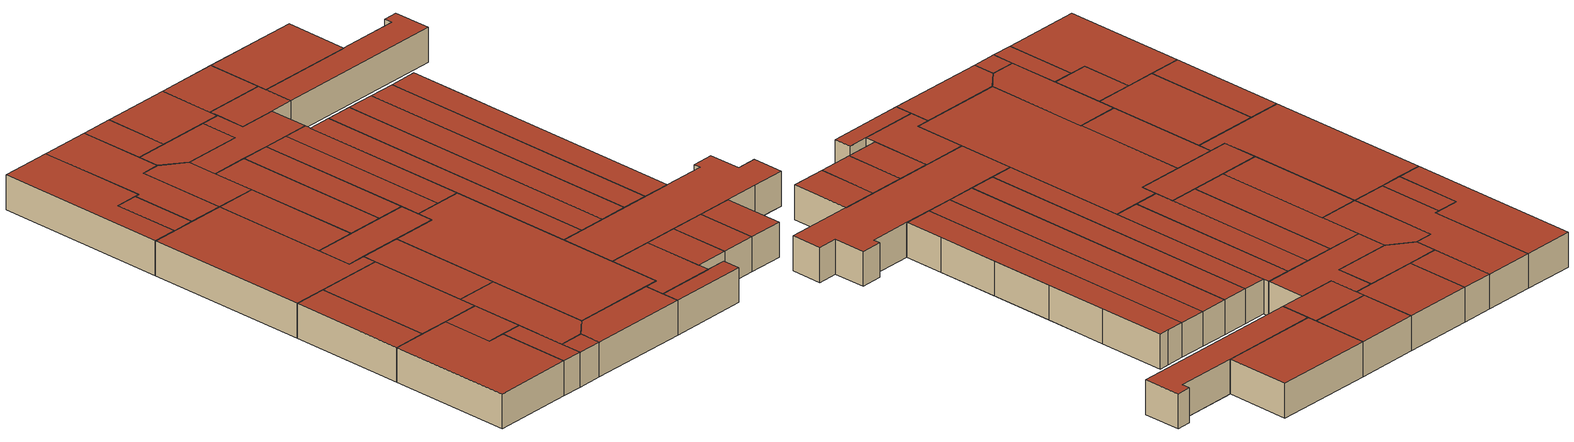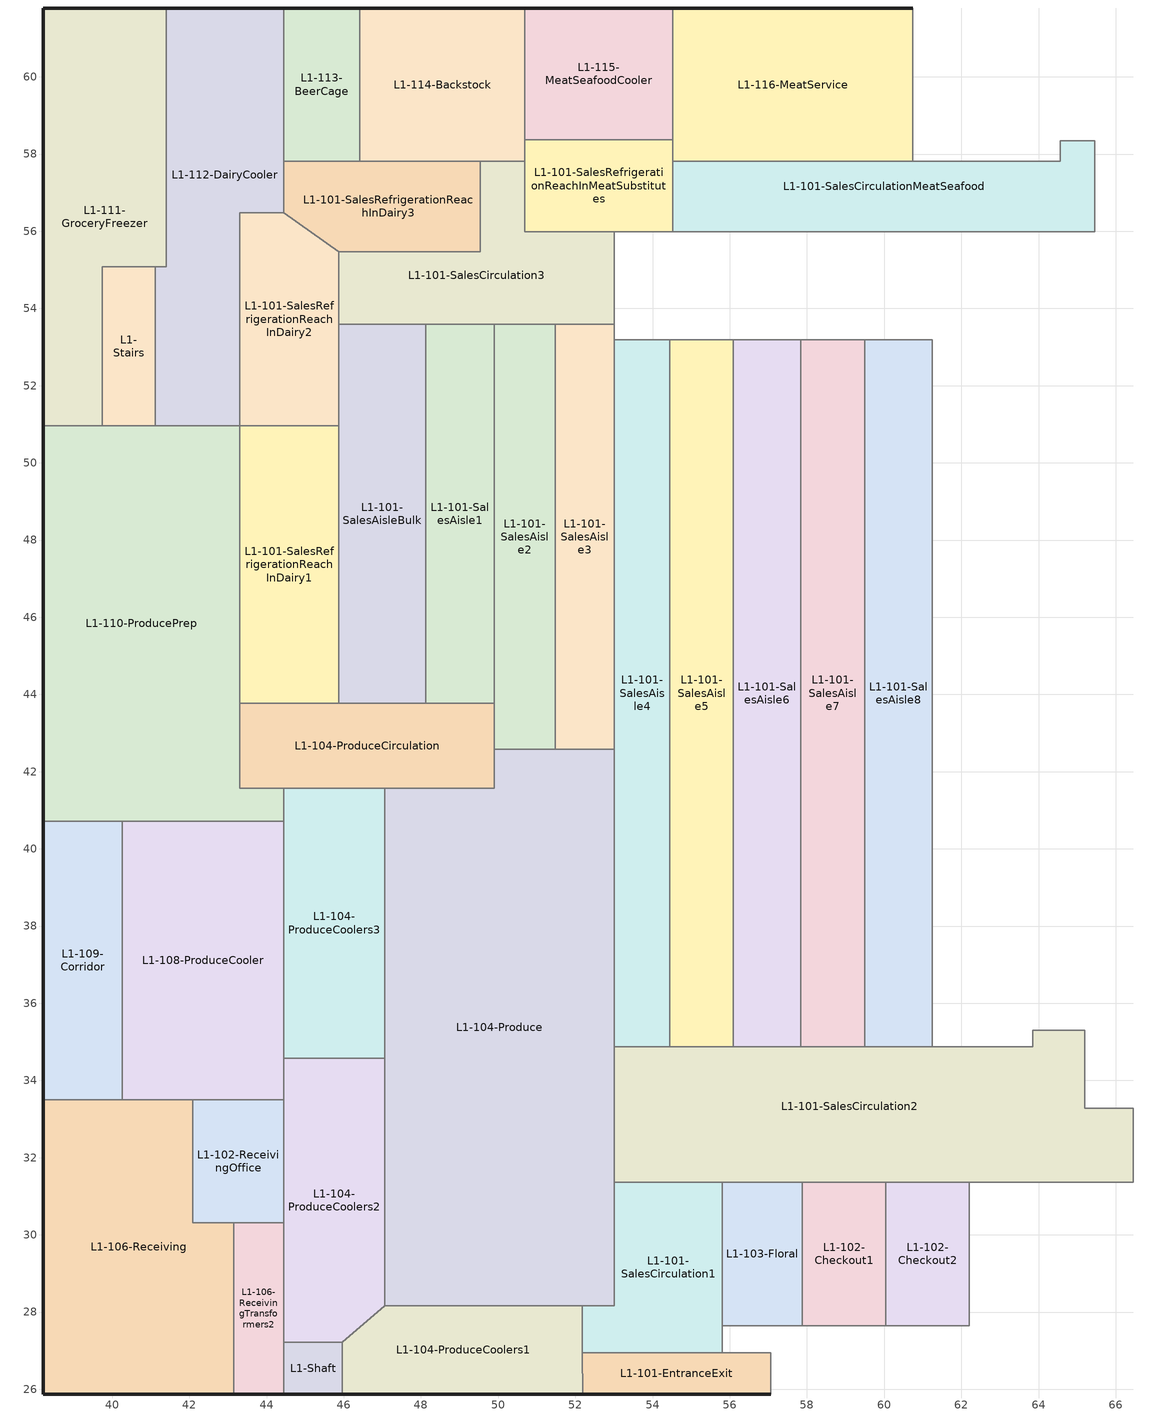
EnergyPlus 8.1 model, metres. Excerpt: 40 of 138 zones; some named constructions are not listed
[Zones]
L1-106-Receiving
 floor ground (Interior Floor): 38.22,25.88 38.22,33.5 42.09,33.5 42.09,30.31 43.15,30.31 43.15,25.88 z0
 wall outside (Exterior Wall): 38.22,33.5 38.22,25.88 43.15,25.88 z0:2.13
 wall to L1-102-ReceivingOffice (Interior Wall): 43.15,30.31 42.09,30.31 42.09,33.5 z0:2.13
 wall to L1-108-ProduceCooler (Interior Wall): 42.09,33.5 40.26,33.5 z0:2.13
 wall to L1-109-Corridor (Interior Wall): 40.26,33.5 38.22,33.5 z0:2.13
 wall to L1-106-ReceivingTransformers2 (Interior Wall): 43.15,25.88 43.15,30.31 z0:2.13
 roof outside (Exterior Roof): 38.22,25.88 43.15,25.88 43.15,30.31 42.09,30.31 42.09,33.5 38.22,33.5 z2.13
L1-112-DairyCooler
 floor ground (Interior Floor): 41.12,50.96 41.12,55.08 41.4,55.08 41.4,61.78 44.44,61.78 44.44,56.48 43.31,56.48 43.31,50.96 z0
 wall outside (Exterior Wall): 44.44,61.78 41.4,61.78 z0:2.13
 wall to L1-111-GroceryFreezer (Interior Wall): 41.4,61.78 41.4,55.08 41.12,55.08 z0:2.13
 wall to L1-Stairs (Interior Wall): 41.12,55.08 41.12,50.96 z0:2.13
 wall to L1-110-ProducePrep (Interior Wall): 41.12,50.96 43.31,50.96 z0:2.13
 wall to L1-101-SalesRefrigerationReachInDairy2 (Interior Wall): 43.31,50.96 43.31,56.48 44.44,56.48 z0:2.13
 wall to L1-101-SalesRefrigerationReachInDairy3 (Interior Wall): 44.44,56.48 44.44,57.81 z0:2.13
 wall to L1-113-BeerCage (Interior Wall): 44.44,57.81 44.44,61.78 z0:2.13
 roof outside (Exterior Roof): 41.12,50.96 43.31,50.96 43.31,56.48 44.44,56.48 44.44,61.78 41.4,61.78 41.4,55.08 41.12,55.08 z2.13
L1-Stairs
 floor ground (Interior Floor): 39.75,50.96 39.75,55.08 41.12,55.08 41.12,50.96 z0
 wall to L1-111-GroceryFreezer (Interior Wall): 41.12,55.08 39.75,55.08 39.75,50.96 z0:2.13
 wall to L1-110-ProducePrep (Interior Wall): 39.75,50.96 41.12,50.96 z0:2.13
 roof outside (Exterior Roof): 39.75,50.96 41.12,50.96 41.12,55.08 39.75,55.08 z2.13
L1-110-ProducePrep
 floor ground (Interior Floor): 38.22,40.72 38.22,50.96 43.31,50.96 43.31,41.57 44.44,41.57 44.44,40.72 z0
 wall outside (Exterior Wall): 38.22,50.96 38.22,40.72 z0:2.13
 wall to L1-111-GroceryFreezer (Interior Wall): 39.75,50.96 38.22,50.96 z0:2.13
 wall to L1-109-Corridor (Interior Wall): 38.22,40.72 40.26,40.72 z0:2.13
 wall to L1-108-ProduceCooler (Interior Wall): 40.26,40.72 44.44,40.72 z0:2.13
 wall to L1-104-ProduceCoolers3 (Interior Wall): 44.44,40.72 44.44,41.57 z0:2.13
 wall to L1-104-ProduceCirculation (Interior Wall): 44.44,41.57 43.31,41.57 43.31,43.77 z0:2.13
 wall to L1-101-SalesRefrigerationReachInDairy1 (Interior Wall): 43.31,43.77 43.31,50.96 z0:2.13
 roof outside (Exterior Roof): 38.22,40.72 44.44,40.72 44.44,41.57 43.31,41.57 43.31,50.96 38.22,50.96 z2.13
L1-109-Corridor
 floor ground (Interior Floor): 38.22,33.5 38.22,40.72 40.26,40.72 40.26,33.5 z0
 wall outside (Exterior Wall): 38.22,40.72 38.22,33.5 z0:2.13
 wall to L1-108-ProduceCooler (Interior Wall): 40.26,33.5 40.26,40.72 z0:2.13
 roof outside (Exterior Roof): 38.22,33.5 40.26,33.5 40.26,40.72 38.22,40.72 z2.13
L1-115-MeatSeafoodCooler
 floor ground (Interior Floor): 50.69,58.37 50.69,61.78 54.53,61.78 54.53,58.37 z0
 wall outside (Exterior Wall): 54.53,61.78 50.69,61.78 z0:2.13
 wall to L1-101-SalesRefrigerationReachInMeatSubstitutes (Interior Wall): 50.69,58.37 54.53,58.37 z0:2.13
 wall to L1-116-MeatService (Interior Wall): 54.53,58.37 54.53,61.78 z0:2.13
 wall to L1-114-Backstock (Interior Wall): 50.69,61.78 50.69,58.37 z0:2.13
 roof outside (Exterior Roof): 50.69,58.37 54.53,58.37 54.53,61.78 50.69,61.78 z2.13
L1-104-ProduceCoolers2
 floor ground (Interior Floor): 44.44,27.22 44.44,34.57 47.06,34.57 47.06,28.16 45.97,27.22 z0
 wall to L1-108-ProduceCooler (Interior Wall): 44.44,34.57 44.44,33.5 z0:2.13
 wall to L1-102-ReceivingOffice (Interior Wall): 44.44,33.5 44.44,30.31 z0:2.13
 wall to L1-106-ReceivingTransformers2 (Interior Wall): 44.44,30.31 44.44,27.22 z0:2.13
 wall to L1-Shaft (Interior Wall): 44.44,27.22 45.97,27.22 z0:2.13
 wall to L1-104-ProduceCoolers1 (Interior Wall): 45.97,27.22 47.06,28.16 z0:2.13
 wall to L1-104-Produce (Interior Wall): 47.06,28.16 47.06,34.57 z0:2.13
 wall to L1-104-ProduceCoolers3 (Interior Wall): 47.06,34.57 44.44,34.57 z0:2.13
 roof outside (Exterior Roof): 44.44,27.22 45.97,27.22 47.06,28.16 47.06,34.57 44.44,34.57 z2.13
L1-101-SalesRefrigerationReachInDairy1
 floor ground (Interior Floor): 43.31,43.77 43.31,50.96 45.87,50.96 45.87,43.77 z0
 wall to L1-104-ProduceCirculation (Interior Wall): 43.31,43.77 45.87,43.77 z0:2.13
 wall to L1-101-SalesAisleBulk (Interior Wall): 45.87,43.77 45.87,50.96 z0:2.13
 wall to L1-101-SalesRefrigerationReachInDairy2 (Interior Wall): 45.87,50.96 43.31,50.96 z0:2.13
 roof outside (Exterior Roof): 43.31,43.77 45.87,43.77 45.87,50.96 43.31,50.96 z2.13
L1-101-SalesCirculation1
 floor ground (Interior Floor): 52.18,26.95 52.18,28.16 53,28.16 53,31.36 55.81,31.36 55.81,26.95 z0
 wall to L1-103-Floral (Interior Wall): 55.81,27.65 55.81,31.36 z0:2.13
 wall to L1-101-SalesCirculation2 (Interior Wall): 55.81,31.36 53,31.36 z0:2.13
 wall to L1-104-Produce (Interior Wall): 53,31.36 53,28.16 52.18,28.16 z0:2.13
 wall to L1-104-ProduceCoolers1 (Interior Wall): 52.18,28.16 52.18,26.95 z0:2.13
 wall to L1-101-EntranceExit (Interior Wall): 52.18,26.95 55.81,26.95 z0:2.13
 wall to L1-102-CheckoutBagging (Interior Wall): 55.81,26.95 55.81,27.65 z0:2.13
 roof outside (Exterior Roof): 52.18,26.95 55.81,26.95 55.81,31.36 53,31.36 53,28.16 52.18,28.16 z2.13
L1-101-SalesCirculation3
 floor ground (Interior Floor): 45.87,53.58 45.87,55.47 49.53,55.47 49.53,57.81 50.69,57.81 50.69,55.99 53,55.99 53,53.58 z0
 wall to L1-101-SalesAisle1 (Interior Wall): 48.13,53.58 49.9,53.58 z0:2.13
 wall to L1-101-SalesAisle2 (Interior Wall): 49.9,53.58 51.47,53.58 z0:2.13
 wall to L1-101-SalesAisle3 (Interior Wall): 51.47,53.58 53,53.58 z0:2.13
 wall to L1-101-SalesCirculation4 (Interior Wall): 53,53.58 53,55.99 z0:2.13
 wall to L1-101-SalesRefrigerationReachInMeatSubstitutes (Interior Wall): 53,55.99 50.69,55.99 50.69,57.81 z0:2.13
 wall to L1-114-Backstock (Interior Wall): 50.69,57.81 49.53,57.81 z0:2.13
 wall to L1-101-SalesRefrigerationReachInDairy3 (Interior Wall): 49.53,57.81 49.53,55.47 45.87,55.47 z0:2.13
 wall to L1-101-SalesRefrigerationReachInDairy2 (Interior Wall): 45.87,55.47 45.87,53.58 z0:2.13
 wall to L1-101-SalesAisleBulk (Interior Wall): 45.87,53.58 48.13,53.58 z0:2.13
 roof outside (Exterior Roof): 45.87,53.58 53,53.58 53,55.99 50.69,55.99 50.69,57.81 49.53,57.81 49.53,55.47 45.87,55.47 z2.13
L1-101-SalesRefrigerationReachInDairy3
 floor ground (Interior Floor): 44.44,56.48 44.44,57.81 49.53,57.81 49.53,55.47 45.87,55.47 z0
 wall to L1-114-Backstock (Interior Wall): 49.53,57.81 46.42,57.81 z0:2.13
 wall to L1-113-BeerCage (Interior Wall): 46.42,57.81 44.44,57.81 z0:2.13
 wall to L1-101-SalesRefrigerationReachInDairy2 (Interior Wall): 44.44,56.48 45.87,55.47 z0:2.13
 roof outside (Exterior Roof): 45.87,55.47 49.53,55.47 49.53,57.81 44.44,57.81 44.44,56.48 z2.13
L1-101-SalesAisleBulk
 floor ground (Interior Floor): 45.87,43.77 45.87,53.58 48.13,53.58 48.13,43.77 z0
 wall to L1-101-SalesRefrigerationReachInDairy2 (Interior Wall): 45.87,53.58 45.87,50.96 z0:2.13
 wall to L1-104-ProduceCirculation (Interior Wall): 45.87,43.77 48.13,43.77 z0:2.13
 wall to L1-101-SalesAisle1 (Interior Wall): 48.13,43.77 48.13,53.58 z0:2.13
 roof outside (Exterior Roof): 45.87,43.77 48.13,43.77 48.13,53.58 45.87,53.58 z2.13
L1-101-SalesRefrigerationReachInDairy2
 floor ground (Interior Floor): 43.31,50.96 43.31,56.48 44.44,56.48 45.87,55.47 45.87,50.96 z0
 roof outside (Exterior Roof): 43.31,50.96 45.87,50.96 45.87,55.47 44.44,56.48 43.31,56.48 z2.13
L1-101-SalesAisle2
 floor ground (Interior Floor): 49.9,42.58 49.9,53.58 51.47,53.58 51.47,42.58 z0
 wall to L1-101-SalesAisle1 (Interior Wall): 49.9,53.58 49.9,43.77 z0:2.13
 wall to L1-104-ProduceCirculation (Interior Wall): 49.9,43.77 49.9,42.58 z0:2.13
 wall to L1-104-Produce (Interior Wall): 49.9,42.58 51.47,42.58 z0:2.13
 wall to L1-101-SalesAisle3 (Interior Wall): 51.47,42.58 51.47,53.58 z0:2.13
 roof outside (Exterior Roof): 49.9,42.58 51.47,42.58 51.47,53.58 49.9,53.58 z2.13
L1-101-SalesAisle8
 floor ground (Interior Floor): 59.49,34.87 59.49,53.19 61.24,53.19 61.24,34.87 z0
 wall to L1-101-SalesCirculation4 (Interior Wall): 60.58,53.19 59.49,53.19 z0:2.13
 wall to L1-101-SalesAisle7 (Interior Wall): 59.49,53.19 59.49,34.87 z0:2.13
 wall to L1-101-SalesCirculation2 (Interior Wall): 59.49,34.87 61.24,34.87 z0:2.13
 wall to L1-101-SalesRefrigerationAisle1 (Interior Wall): 61.24,34.87 61.24,37.32 z0:2.13
 wall to L1-101-SalesRefrigerationAisle2 (Interior Wall): 61.24,37.32 61.24,41.19 z0:2.13
 wall to L1-101-SalesRefrigerationAisle3 (Interior Wall): 61.24,41.19 61.24,45.13 z0:2.13
 wall to L1-101-SalesRefrigerationAisle4 (Interior Wall): 61.24,45.13 61.24,49 z0:2.13
 wall to L1-101-SalesRefrigerationAisle5 (Interior Wall): 61.24,49 61.24,53.19 z0:2.13
 wall to L1-101-SalesRefrigerationEndcap1 (Interior Wall): 61.24,53.19 60.58,53.19 z0:2.13
 roof outside (Exterior Roof): 59.49,34.87 61.24,34.87 61.24,53.19 59.49,53.19 z2.13
L1-101-SalesAisle7
 floor ground (Interior Floor): 57.84,34.87 57.84,53.19 59.49,53.19 59.49,34.87 z0
 wall to L1-101-SalesAisle6 (Interior Wall): 57.84,53.19 57.84,34.87 z0:2.13
 wall to L1-101-SalesCirculation2 (Interior Wall): 57.84,34.87 59.49,34.87 z0:2.13
 wall to L1-101-SalesCirculation4 (Interior Wall): 59.49,53.19 57.84,53.19 z0:2.13
 roof outside (Exterior Roof): 57.84,34.87 59.49,34.87 59.49,53.19 57.84,53.19 z2.13
L1-101-SalesAisle6
 floor ground (Interior Floor): 56.1,34.87 56.1,53.19 57.84,53.19 57.84,34.87 z0
 wall to L1-101-SalesAisle5 (Interior Wall): 56.1,53.19 56.1,34.87 z0:2.13
 wall to L1-101-SalesCirculation2 (Interior Wall): 56.1,34.87 57.84,34.87 z0:2.13
 wall to L1-101-SalesCirculation4 (Interior Wall): 57.84,53.19 56.1,53.19 z0:2.13
 roof outside (Exterior Roof): 56.1,34.87 57.84,34.87 57.84,53.19 56.1,53.19 z2.13
L1-101-SalesAisle5
 floor ground (Interior Floor): 54.45,34.87 54.45,53.19 56.1,53.19 56.1,34.87 z0
 wall to L1-101-SalesAisle4 (Interior Wall): 54.45,53.19 54.45,34.87 z0:2.13
 wall to L1-101-SalesCirculation2 (Interior Wall): 54.45,34.87 56.1,34.87 z0:2.13
 wall to L1-101-SalesCirculation4 (Interior Wall): 56.1,53.19 54.45,53.19 z0:2.13
 roof outside (Exterior Roof): 54.45,34.87 56.1,34.87 56.1,53.19 54.45,53.19 z2.13
L1-101-SalesAisle4
 floor ground (Interior Floor): 53,34.87 53,53.19 54.45,53.19 54.45,34.87 z0
 wall to L1-101-SalesAisle3 (Interior Wall): 53,53.19 53,42.58 z0:2.13
 wall to L1-104-Produce (Interior Wall): 53,42.58 53,34.87 z0:2.13
 wall to L1-101-SalesCirculation2 (Interior Wall): 53,34.87 54.45,34.87 z0:2.13
 wall to L1-101-SalesCirculation4 (Interior Wall): 54.45,53.19 53,53.19 z0:2.13
 roof outside (Exterior Roof): 53,34.87 54.45,34.87 54.45,53.19 53,53.19 z2.13
L1-101-SalesCirculation2
 floor ground (Interior Floor): 53,31.36 53,34.87 63.86,34.87 63.86,35.3 65.2,35.3 65.2,33.28 66.45,33.28 66.45,31.36 z0
 wall to L1-104-Produce (Interior Wall): 53,34.87 53,31.36 z0:2.13
 wall to L1-103-Floral (Interior Wall): 55.81,31.36 57.88,31.36 z0:2.13
 wall to L1-102-Checkout1 (Interior Wall): 57.88,31.36 60.05,31.36 z0:2.13
 wall to L1-102-Checkout2 (Interior Wall): 60.05,31.36 62.21,31.36 z0:2.13
 wall to L1-102-Checkout3 (Interior Wall): 62.21,31.36 64.37,31.36 z0:2.13
 wall to L1-102-Checkout4 (Interior Wall): 64.37,31.36 66.45,31.36 z0:2.13
 wall to L1-101-SalesCirculation7 (Interior Wall): 66.45,31.36 66.45,33.28 z0:2.13
 wall to L1-101-SalesRefrigerationEndcap3 (Interior Wall): 66.45,33.28 65.2,33.28 65.2,35.3 z0:2.13
 wall to L1-101-SalesAisle9 (Interior Wall): 65.2,35.3 63.86,35.3 z0:2.13
 wall to L1-101-SalesRefrigerationAisle1 (Interior Wall): 63.86,35.3 63.86,34.87 61.24,34.87 z0:2.13
 roof outside (Exterior Roof): 53,31.36 66.45,31.36 66.45,33.28 65.2,33.28 65.2,35.3 63.86,35.3 63.86,34.87 53,34.87 z2.13
L1-104-ProduceCirculation
 floor ground (Interior Floor): 43.31,41.57 43.31,43.77 49.9,43.77 49.9,41.57 z0
 wall to L1-104-ProduceCoolers3 (Interior Wall): 44.44,41.57 47.06,41.57 z0:2.13
 wall to L1-104-Produce (Interior Wall): 47.06,41.57 49.9,41.57 49.9,42.58 z0:2.13
 wall to L1-101-SalesAisle1 (Interior Wall): 49.9,43.77 48.13,43.77 z0:2.13
 roof outside (Exterior Roof): 43.31,41.57 49.9,41.57 49.9,43.77 43.31,43.77 z2.13
L1-104-Produce
 floor ground (Interior Floor): 47.06,28.16 47.06,41.57 49.9,41.57 49.9,42.58 53,42.58 53,28.16 z0
 wall to L1-104-ProduceCoolers3 (Interior Wall): 47.06,41.57 47.06,34.57 z0:2.13
 wall to L1-104-ProduceCoolers1 (Interior Wall): 47.06,28.16 52.18,28.16 z0:2.13
 wall to L1-101-SalesAisle3 (Interior Wall): 53,42.58 51.47,42.58 z0:2.13
 roof outside (Exterior Roof): 47.06,28.16 53,28.16 53,42.58 49.9,42.58 49.9,41.57 47.06,41.57 z2.13
L1-101-SalesAisle3
 floor ground (Interior Floor): 51.47,42.58 51.47,53.58 53,53.58 53,42.58 z0
 wall to L1-101-SalesCirculation4 (Interior Wall): 53,53.19 53,53.58 z0:2.13
 roof outside (Exterior Roof): 51.47,42.58 53,42.58 53,53.58 51.47,53.58 z2.13
L1-101-SalesAisle1
 floor ground (Interior Floor): 48.13,43.77 48.13,53.58 49.9,53.58 49.9,43.77 z0
 roof outside (Exterior Roof): 48.13,43.77 49.9,43.77 49.9,53.58 48.13,53.58 z2.13
L1-103-Floral
 floor ground (Interior Floor): 55.81,27.65 55.81,31.36 57.88,31.36 57.88,27.65 z0
 wall to L1-102-CheckoutBagging (Interior Wall): 55.81,27.65 57.88,27.65 z0:2.13
 wall to L1-102-Checkout1 (Interior Wall): 57.88,27.65 57.88,31.36 z0:2.13
 roof outside (Exterior Roof): 55.81,27.65 57.88,27.65 57.88,31.36 55.81,31.36 z2.13
L1-102-Checkout1
 floor ground (Interior Floor): 57.88,27.65 57.88,31.36 60.05,31.36 60.05,27.65 z0
 wall to L1-102-CheckoutBagging (Interior Wall): 57.88,27.65 60.05,27.65 z0:2.13
 wall to L1-102-Checkout2 (Interior Wall): 60.05,27.65 60.05,31.36 z0:2.13
 roof outside (Exterior Roof): 57.88,27.65 60.05,27.65 60.05,31.36 57.88,31.36 z2.13
L1-102-Checkout2
 floor ground (Interior Floor): 60.05,27.65 60.05,31.36 62.21,31.36 62.21,27.65 z0
 wall to L1-102-CheckoutBagging (Interior Wall): 60.05,27.65 62.21,27.65 z0:2.13
 wall to L1-102-Checkout3 (Interior Wall): 62.21,27.65 62.21,31.36 z0:2.13
 roof outside (Exterior Roof): 60.05,27.65 62.21,27.65 62.21,31.36 60.05,31.36 z2.13
L1-101-SalesRefrigerationReachInMeatSubstitutes
 floor ground (Interior Floor): 50.69,55.99 50.69,58.37 54.53,58.37 54.53,55.99 z0
 wall to L1-101-SalesCirculation4 (Interior Wall): 53,55.99 54.53,55.99 z0:2.13
 wall to L1-101-SalesCirculationMeatSeafood (Interior Wall): 54.53,55.99 54.53,57.81 z0:2.13
 wall to L1-116-MeatService (Interior Wall): 54.53,57.81 54.53,58.37 z0:2.13
 wall to L1-114-Backstock (Interior Wall): 50.69,58.37 50.69,57.81 z0:2.13
 roof outside (Exterior Roof): 50.69,55.99 54.53,55.99 54.53,58.37 50.69,58.37 z2.13
L1-104-ProduceCoolers3
 floor ground (Interior Floor): 44.44,34.57 44.44,41.57 47.06,41.57 47.06,34.57 z0
 wall to L1-108-ProduceCooler (Interior Wall): 44.44,40.72 44.44,34.57 z0:2.13
 roof outside (Exterior Roof): 44.44,34.57 47.06,34.57 47.06,41.57 44.44,41.57 z2.13
L1-104-ProduceCoolers1
 floor ground (Interior Floor): 45.97,25.88 45.97,27.22 47.06,28.16 52.18,28.16 52.19,25.88 z0
 wall outside (Exterior Wall): 45.97,25.88 52.19,25.88 z0:2.13
 wall to L1-Shaft (Interior Wall): 45.97,27.22 45.97,25.88 z0:2.13
 wall to L1-101-EntranceExit (Interior Wall): 52.19,25.88 52.18,26.95 z0:2.13
 roof outside (Exterior Roof): 45.97,25.88 52.19,25.88 52.18,28.16 47.06,28.16 45.97,27.22 z2.13
L1-101-EntranceExit
 floor ground (Interior Floor): 52.19,25.88 52.18,26.95 57.06,26.95 57.06,25.88 z0
 wall outside (Exterior Wall): 52.19,25.88 57.06,25.88 z0:2.13
 wall to L1-102-CheckoutBagging (Interior Wall): 57.06,25.88 57.06,26.95 55.81,26.95 z0:2.13
 roof outside (Exterior Roof): 52.19,25.88 57.06,25.88 57.06,26.95 52.18,26.95 z2.13
L1-Shaft
 floor ground (Interior Floor): 44.44,25.88 44.44,27.22 45.97,27.22 45.97,25.88 z0
 wall outside (Exterior Wall): 44.44,25.88 45.97,25.88 z0:2.13
 wall to L1-106-ReceivingTransformers2 (Interior Wall): 44.44,27.22 44.44,25.88 z0:2.13
 roof outside (Exterior Roof): 44.44,25.88 45.97,25.88 45.97,27.22 44.44,27.22 z2.13
L1-114-Backstock
 floor ground (Interior Floor): 46.42,57.81 46.42,61.78 50.69,61.78 50.69,57.81 z0
 wall outside (Exterior Wall): 50.69,61.78 46.42,61.78 z0:2.13
 wall to L1-113-BeerCage (Interior Wall): 46.42,61.78 46.42,57.81 z0:2.13
 roof outside (Exterior Roof): 46.42,57.81 50.69,57.81 50.69,61.78 46.42,61.78 z2.13
L1-113-BeerCage
 floor ground (Interior Floor): 44.44,57.81 44.44,61.78 46.42,61.78 46.42,57.81 z0
 wall outside (Exterior Wall): 46.42,61.78 44.44,61.78 z0:2.13
 roof outside (Exterior Roof): 44.44,57.81 46.42,57.81 46.42,61.78 44.44,61.78 z2.13
L1-102-ReceivingOffice
 floor ground (Interior Floor): 42.09,30.31 42.09,33.5 44.44,33.5 44.44,30.31 z0
 wall to L1-106-ReceivingTransformers2 (Interior Wall): 43.15,30.31 44.44,30.31 z0:2.13
 wall to L1-108-ProduceCooler (Interior Wall): 44.44,33.5 42.09,33.5 z0:2.13
 roof outside (Exterior Roof): 42.09,30.31 44.44,30.31 44.44,33.5 42.09,33.5 z2.13
L1-106-ReceivingTransformers2
 floor ground (Interior Floor): 43.15,25.88 43.15,30.31 44.44,30.31 44.44,25.88 z0
 wall outside (Exterior Wall): 43.15,25.88 44.44,25.88 z0:2.13
 roof outside (Exterior Roof): 43.15,25.88 44.44,25.88 44.44,30.31 43.15,30.31 z2.13
L1-108-ProduceCooler
 floor ground (Interior Floor): 40.26,33.5 40.26,40.72 44.44,40.72 44.44,33.5 z0
 roof outside (Exterior Roof): 40.26,33.5 44.44,33.5 44.44,40.72 40.26,40.72 z2.13
L1-116-MeatService
 floor ground (Interior Floor): 54.53,57.81 54.53,61.78 60.74,61.78 60.74,57.81 z0
 wall outside (Exterior Wall): 60.74,61.78 54.53,61.78 z0:2.13
 wall to L1-117-SeafoodSurface (Interior Wall): 60.74,57.81 60.74,61.78 z0:2.13
 wall to L1-101-SalesCirculationMeatSeafood (Interior Wall): 54.53,57.81 60.74,57.81 z0:2.13
 roof outside (Exterior Roof): 54.53,57.81 60.74,57.81 60.74,61.78 54.53,61.78 z2.13
L1-101-SalesCirculationMeatSeafood
 floor ground (Interior Floor): 54.53,55.99 54.53,57.81 64.56,57.81 64.56,58.34 65.46,58.34 65.46,55.99 z0
 wall to L1-101-SalesRefrigerationReachInBeer (Interior Wall): 65.46,55.99 65.46,58.34 z0:2.13
 wall to L1-117-SeafoodSurface (Interior Wall): 65.46,58.34 64.56,58.34 64.56,57.81 60.74,57.81 z0:2.13
 wall to L1-101-SalesCirculation4 (Interior Wall): 54.53,55.99 65.46,55.99 z0:2.13
 roof outside (Exterior Roof): 54.53,55.99 65.46,55.99 65.46,58.34 64.56,58.34 64.56,57.81 54.53,57.81 z2.13
L1-111-GroceryFreezer
 floor ground (Interior Floor): 38.22,50.96 38.22,61.78 41.4,61.78 41.4,55.08 39.75,55.08 39.75,50.96 z0
 wall outside (Exterior Wall): 41.4,61.78 38.22,61.78 38.22,50.96 z0:2.13
 roof outside (Exterior Roof): 38.22,50.96 39.75,50.96 39.75,55.08 41.4,55.08 41.4,61.78 38.22,61.78 z2.13
[Building]
NoeValleyWFM_Geometry.idf: North Axis {deg}=356.173; Terrain=City; Solar Distribution or maybe FullExterior=FullInteriorAndExteriorWithReflections; Maximum Number of Warmup Days=25; Minimum Number of Warmup Days=6
[Site:Location]
Sacramento Executive Arpt	USA: 38.5, -121.5, -8, 5
[SizingPeriod:DesignDay] Day of Month=21; Dry-Bulb Temperature Range Modifier Type=DefaultMultipliers; Barometric Pressure {Pa}=101265; Rain {Yes/No}=No; Snow on ground {Yes/No}=No; Daylight Savings Time Indicator=No
Name | Month | Day Type | Maximum Dry-Bulb Temperature {C} | Daily Dry-Bulb Temperature Range {C} | Humidity Condition Type | Wetbulb at Maximum Dry-Bulb {C} | Wind Speed {m/s} design conditions vs. traditional 6.71 m/s (15 mph) | Wind Direction {Degrees; N=0, S=180} | Solar Model Indicator | Clearness {0.0 to 1.1} | Dewpoint at Maximum Dry-Bulb {C} | Wind Speed {m/s} design conditions vs. traditional 3.35 m/s (7mph) | ASHRAE Clear Sky Optical Depth for Beam Irradiance (taub) | ASHRAE Clear Sky Optical Depth for Diffuse Irradiance (taud) | Enthalpy at Maximum Dry-Bulb {J/kg}
Sacramento Executive Arpt Ann Htg 99.6% Condns DB | 12 | WinterDesignDay | -0.4 | 0 | Wetbulb | -0.4 | 0.9 | 320 | ASHRAEClearSky | 0
Sacramento Executive Arpt Ann Hum_n 99.6% Condns DP=>MCDB | 12 | WinterDesignDay | 10.8 | 0 | Dewpoint |  | 0.9 | 320 | ASHRAEClearSky | 0 | -6.4
Sacramento Executive Arpt Ann Htg Wind 99.6% Condns WS=>MCDB | 12 | WinterDesignDay | 11.7 | 0 | Wetbulb | 11.7 | 11.6 | 320 | ASHRAEClearSky | 0
Sacramento Executive Arpt Ann Clg .4% Condns DB=>MWB | 7 | SummerDesignDay | 37.9 | 18.1 | Wetbulb | 21.3 |  | 220 | ASHRAETau |  |  | 3.4 | 0.382 | 2.325
Sacramento Executive Arpt Ann Clg .4% Condns WB=>MDB | 7 | SummerDesignDay | 35.5 | 18.1 | Wetbulb | 22.6 |  | 220 | ASHRAETau |  |  | 3.4 | 0.382 | 2.325
Sacramento Executive Arpt Ann Clg .4% Condns DP=>MDB | 7 | SummerDesignDay | 29.1 | 18.1 | Dewpoint |  |  | 220 | ASHRAETau |  | 17.7 | 3.4 | 0.382 | 2.325
Sacramento Executive Arpt Ann Clg .4% Condns Enth=>MDB | 7 | SummerDesignDay | 35.4 | 18.1 | Enthalpy |  |  | 220 | ASHRAETau |  |  | 3.4 | 0.382 | 2.325 | 66200
[Construction]
INTERIOR FLOOR: F16 Acoustic tile, F05 Ceiling air space resistance, M11 100mm lightweight concrete
[Zone] Type=1
L1-106-Receiving; L1-112-DairyCooler; L1-Stairs; L1-110-ProducePrep; L1-109-Corridor; L1-115-MeatSeafoodCooler; L1-104-ProduceCoolers2; L1-101-SalesRefrigerationReachInDairy1; L1-101-SalesCirculation1; L1-101-SalesCirculation3; L1-101-SalesRefrigerationReachInDairy3; L1-101-SalesAisleBulk; L1-101-SalesRefrigerationReachInDairy2; L1-101-SalesAisle2; L1-101-SalesAisle8; L1-101-SalesAisle7; L1-101-SalesAisle6; L1-101-SalesAisle5; L1-101-SalesAisle4; L1-101-SalesCirculation2; L1-104-ProduceCirculation; L1-104-Produce; L1-101-SalesAisle3; L1-101-SalesAisle1; L1-103-Floral; L1-102-Checkout1; L1-102-Checkout2; L1-101-SalesRefrigerationReachInMeatSubstitutes; L1-104-ProduceCoolers3; L1-104-ProduceCoolers1; L1-101-EntranceExit; L1-Shaft; L1-114-Backstock; L1-113-BeerCage; L1-102-ReceivingOffice; L1-106-ReceivingTransformers2; L1-108-ProduceCooler; L1-116-MeatService; L1-101-SalesCirculationMeatSeafood; L1-111-GroceryFreezer
